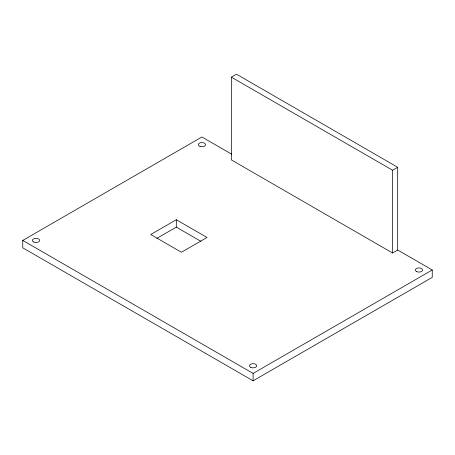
<?xml version="1.0" encoding="UTF-8"?>
<svg xmlns="http://www.w3.org/2000/svg" width="455" height="455" viewBox="0 0 455 455"><rect width="100%" height="100%" fill="white"/><g stroke="black" fill="none" stroke-linecap="round" stroke-linejoin="round"><path stroke-width="0.68" d="M397.698 250.034L392.58 252.991L231.339 159.898L231.339 77.151L236.458 74.193L397.698 167.286L397.698 250.034L432.25 269.98L432.25 277.374L253.094 380.807L22.75 247.816L22.75 240.428L201.906 136.995L231.606 154.143M176.312 219.742L150.719 234.518L181.431 252.252L207.025 237.476L176.312 219.742L176.312 227.13L200.882 241.315M156.81 238.392L176.312 227.13M231.339 77.151L392.58 170.238L397.698 167.286M22.75 240.428L253.094 373.418L432.25 269.98M392.58 170.238L392.58 252.991M253.094 373.418L253.094 380.807M200.069 146.453A3.617 2.087 0 0 0 205.524 144.673A3.617 2.087 0 0 0 200.126 142.836A3.617 2.087 0 0 0 200.069 146.453M33.533 241.952A3.617 2.087 0 0 0 39.539 240.905A3.617 2.087 0 0 0 34.967 238.431A3.617 2.087 0 0 0 33.533 241.952M250.836 367.395A3.617 2.087 0 0 0 256.671 366.076A3.617 2.087 0 0 0 251.774 363.812A3.617 2.087 0 0 0 250.836 367.395M416.609 271.561A3.617 2.087 0 0 0 422.541 270.384A3.617 2.087 0 0 0 417.809 268.006A3.617 2.087 0 0 0 416.609 271.561"/></g></svg>
